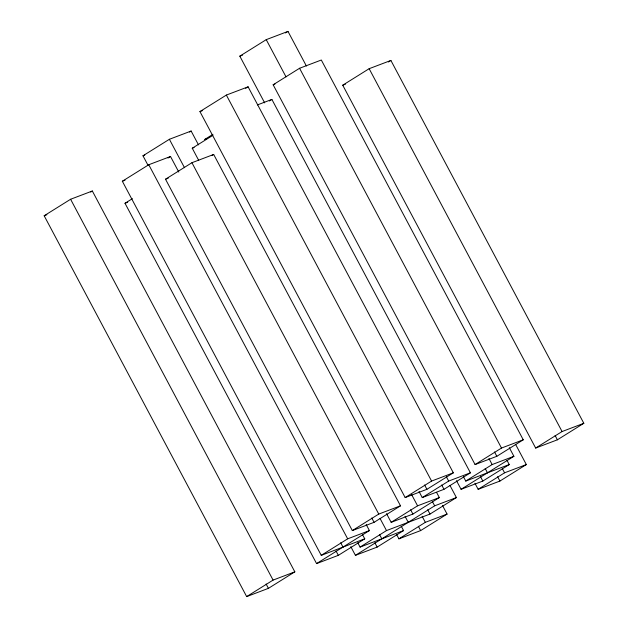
<?xml version="1.0" encoding="UTF-8"?>
<svg xmlns="http://www.w3.org/2000/svg" width="628" height="628" viewBox="0 0 628 628"><rect width="100%" height="100%" fill="white"/><g stroke="black" fill="none" stroke-linecap="round" stroke-linejoin="round"><path stroke-width="0.94" d="M264.671 102.89L239.817 56.159L266.233 39.65L287.985 31.4L306.393 66.019M285.505 32.946L287.985 31.4M199.932 111.58L226.355 95.071L248.099 86.821L453.33 472.813L426.914 489.314L405.17 497.564L199.932 111.58L202.656 110.544M245.626 88.367L248.099 86.821M44.172 215.765L70.595 199.257L92.34 191.006L294.838 571.841L268.415 588.35L246.671 596.6L44.172 215.765L46.896 214.729M148.027 165.305L142.972 155.791L169.387 139.283L191.132 131.032L198.495 144.872M90.691 192.035L92.34 191.006M189.483 132.068L191.132 131.032M273.149 84.78L299.564 68.271L321.316 60.021L523.25 439.796L496.834 456.305L475.082 464.555L273.149 84.78L274.962 84.089M362.442 534.499L364.75 538.832L321.253 555.34L122.342 181.241L148.757 164.74L170.51 156.482L178.792 172.072M168.029 158.028L170.51 156.482M212.939 134.321L204.681 139.479L206.494 138.796M198.699 160.36L192.254 148.232L212.892 135.334M269.404 100.975L271.885 99.428L470.411 472.813L443.996 489.314L422.252 497.572L419.025 491.504M364.75 538.832L338.335 555.34L316.583 563.591L125.003 203.284L132.437 198.644M165.517 179.216L191.933 162.715L213.677 154.457L400.499 505.823L374.084 522.323L352.332 530.582L165.517 179.216L168.233 178.187M212.029 155.493L213.677 154.457M342.731 85.204L369.146 68.695L390.891 60.445L583.828 423.296L557.405 439.804L535.66 448.054L342.731 85.204L345.447 84.176M388.418 61.991L390.891 60.445M246.671 596.6L273.086 580.091L294.838 571.841M352.332 530.582L378.755 514.073L400.499 505.823M405.17 497.564L431.585 481.064L453.33 472.813M321.253 555.34L347.669 538.832L369.413 530.582L366.195 524.521M316.583 563.591L369.413 530.582M422.252 497.572L448.667 481.064L470.411 472.813M475.082 464.555L501.497 448.054L523.25 439.796M386.558 513.665L391.166 522.331L417.581 505.823L439.333 497.572L436.57 492.376M357.779 542.757L360.079 547.09L386.495 530.582L429.992 514.073L456.407 497.572L449.962 485.444M391.166 522.331L412.91 514.073L439.333 497.572M463.448 476.738L465.748 481.064L492.164 464.555L513.908 456.305L509.308 447.654M350.817 546.69L355.417 555.34L434.662 505.823L456.407 497.572M456.485 480.671L461.078 489.314L513.908 456.305M355.417 555.34L377.161 547.09L403.576 530.582L401.276 526.256M461.078 489.314L482.83 481.064L509.245 464.563L506.945 460.238M535.66 448.054L562.076 431.546L583.828 423.296M396.613 534.514L398.913 538.84L425.329 522.331L447.073 514.081L442.473 505.43M474.933 483.254L478.159 489.322L504.574 472.813L526.327 464.563L515.729 444.632M398.913 538.84L420.658 530.582L447.073 514.081M478.159 489.322L499.912 481.064L526.327 464.563M239.817 56.159L242.541 55.123M257.386 104.923L271.885 99.428M142.972 155.791L144.785 155.1M192.254 148.232L194.068 147.549M122.342 181.241L125.058 180.212M125.003 203.284L127.719 202.255M465.748 481.064L509.245 464.563M360.079 547.09L403.576 530.582M369.146 68.695L562.076 431.546M555.105 435.471L557.405 439.804M299.564 68.271L501.497 448.054M494.534 451.979L496.834 456.305M502.274 468.48L504.574 472.813M266.233 39.65L286.023 76.867M488.945 458.503L492.164 464.555M497.604 476.738L499.912 481.064M485.193 468.488L487.493 472.813M480.53 476.746L482.83 481.064M446.359 476.731L448.667 481.064M441.696 484.989L443.996 489.314M226.355 95.071L431.585 481.064M424.614 484.989L426.914 489.314M432.362 501.489L434.662 505.823M427.692 509.748L429.992 514.073M411.599 494.566L417.581 505.823M422.11 516.279L425.329 522.331M410.61 509.748L412.91 514.073M418.358 526.256L420.658 530.582M405.021 516.271L408.247 522.331M191.933 162.715L378.755 514.073M380.058 518.469L386.495 530.582M371.784 517.998L374.084 522.323M169.387 139.283L184.506 167.715M379.532 534.506L381.832 538.832M374.861 542.765L377.161 547.09M148.757 164.74L347.669 538.832M340.698 542.757L342.998 547.082M336.027 551.007L338.335 555.34M70.595 199.257L273.086 580.091M266.115 584.016L268.415 588.35"/></g></svg>
